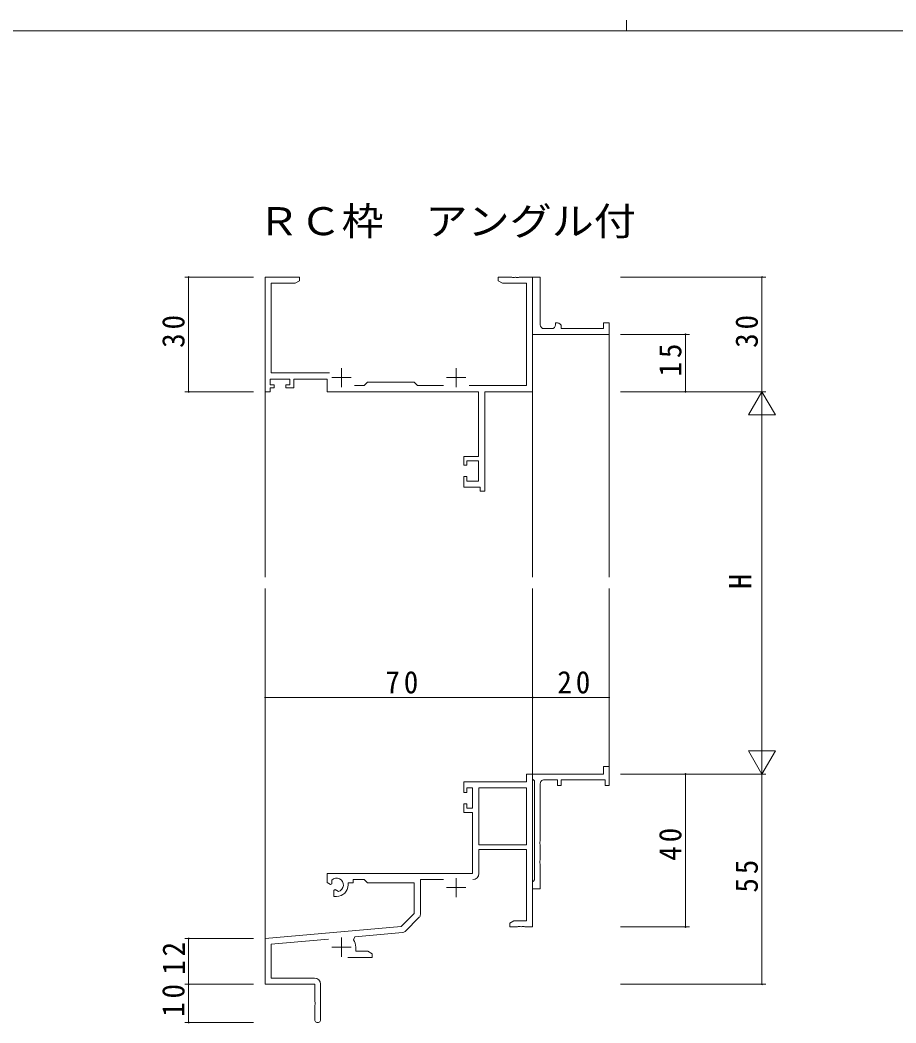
# Model space of a CAD drawing. Units: millimetres, scale not verified. Extents: x -594 to 199, y -420 to 144.
# Drawn here: x -364.8 to -135.7, y -118.1 to 144.2 of the extents above; entities that cross this region are included whole.
import ezdxf
from ezdxf.enums import TextEntityAlignment as Align

# ---------------------------------------------------------------- set-up
doc = ezdxf.new("R2010")
doc.units = ezdxf.units.MM
doc.header["$LTSCALE"] = 2
for name, color, linetype, lineweight in [('0-1_YKK_ZWAK', 7, 'Continuous', 9), ('0-3_YKK_11', 7, 'Continuous', 9), ('0-4_YKK_12', 2, 'Continuous', 9), ('0-7_YKK_D', 6, 'Continuous', 9)]:
    doc.layers.add(name, color=color, linetype=linetype, lineweight=lineweight)
doc.layers.add('0-2_USER1', color=7, linetype='Continuous')
doc.styles.add('ＭＳ ゴシック', font='')
doc.styles.get('ＭＳ ゴシック').set_extended_font_data('MS Gothic')

msp = doc.modelspace()

# ---------------------------------------------------------------- linework, layer by layer
at = {"layer": '0-1_YKK_ZWAK'}
for p, q in [((-206.186, 144.2), (-206.186, 141.4)), ((178.8, 141.4), (-591.2, 141.4))]:
    msp.add_line(p, q, dxfattribs=at)
at = {"layer": '0-3_YKK_11'}
for p, q in [((-300.715, 76.984), (-291.715, 76.984)), ((-300.715, 46.984), (-300.715, 76.984)), ((-291.715, 76.984), (-291.715, 75.984)), ((-239.715, 76.984), (-236.174, 76.984)), ((-239.715, 75.984), (-239.715, 76.984)), ((-236.174, 76.984), (-235.99, 76.864)), ((-235.99, 76.864), (-235.44, 76.864)), ((-235.44, 76.864), (-235.257, 76.984)), ((-235.257, 76.984), (-235.174, 76.984)), ((-235.174, 76.984), (-234.99, 76.864)), ((-234.99, 76.864), (-234.44, 76.864)), ((-234.44, 76.864), (-234.257, 76.984)), ((-234.257, 76.984), (-230.715, 76.984)), ((-230.715, 76.984), (-230.715, 46.984)), ((-230.715, 76.984), (-228.715, 76.984)), ((-230.715, 63.484), (-230.715, 76.984)), ((-228.715, 76.984), (-228.715, 64.484)), ((-299.085, 75.354), (-299.085, 51.914)), ((-292.807, 75.354), (-299.085, 75.354)), ((-291.715, 75.984), (-292.807, 75.354)), ((-238.624, 75.354), (-239.715, 75.984)), ((-232.345, 75.354), (-238.624, 75.354)), ((-232.345, 48.614), (-232.345, 75.354)), ((-230.715, 61.984), (-230.715, 63.484)), ((-227.715, 63.484), (-225.715, 63.484)), ((-224.715, 64.984), (-224.215, 64.984)), ((-224.715, 64.484), (-224.715, 64.984)), ((-223.215, 63.984), (-223.215, 63.484)), ((-223.215, 63.484), (-212.215, 63.484)), ((-212.215, 64.984), (-210.715, 64.984)), ((-212.215, 63.484), (-212.215, 64.984)), ((-210.715, 64.984), (-210.715, 61.984)), ((-210.715, 61.984), (-230.715, 61.984)), ((-280.715, 53.184), (-280.715, 48.184)), ((-250.715, 53.184), (-250.715, 48.184)), ((-299.415, 50.284), (-299.415, 48.784)), ((-294.215, 50.284), (-299.415, 50.284)), ((-299.085, 51.914), (-283.863, 51.914)), ((-294.215, 48.784), (-294.215, 50.284)), ((-293.215, 50.284), (-293.215, 47.984)), ((-284.515, 50.284), (-293.215, 50.284)), ((-284.515, 46.984), (-284.515, 50.284)), ((-283.215, 50.684), (-278.215, 50.684)), ((-253.215, 50.684), (-248.215, 50.684)), ((-299.415, 48.784), (-298.315, 48.784)), ((-299.415, 47.984), (-299.415, 46.984)), ((-298.315, 47.984), (-299.415, 47.984)), ((-298.315, 48.784), (-298.315, 47.984)), ((-295.315, 48.784), (-294.215, 48.784)), ((-295.315, 47.984), (-295.315, 48.784)), ((-293.215, 47.984), (-295.315, 47.984)), ((-277.365, 48.614), (-274.785, 48.614)), ((-274.785, 48.614), (-273.915, 49.484)), ((-273.915, 49.484), (-261.715, 49.484)), ((-261.715, 49.484), (-260.845, 48.614)), ((-260.845, 48.614), (-254.066, 48.614)), ((-247.365, 48.614), (-232.345, 48.614)), ((-299.415, 46.984), (-300.715, 46.984)), ((-244.845, 46.984), (-284.515, 46.984)), ((-244.845, 30.084), (-244.845, 46.984)), ((-243.215, 46.984), (-243.215, 20.984)), ((-230.715, 46.984), (-243.215, 46.984)), ((-248.715, 30.084), (-244.845, 30.084)), ((-248.715, 27.784), (-248.715, 30.084)), ((-247.915, 28.884), (-247.915, 27.784)), ((-244.845, 28.884), (-247.915, 28.884)), ((-244.845, 23.614), (-244.845, 28.884)), ((-247.915, 27.784), (-248.715, 27.784)), ((-248.715, 24.784), (-247.915, 24.784)), ((-248.715, 21.984), (-248.715, 24.784)), ((-247.915, 24.784), (-247.915, 23.614)), ((-247.915, 23.614), (-244.845, 23.614)), ((-244.415, 21.984), (-248.715, 21.984)), ((-244.415, 20.984), (-244.415, 21.984)), ((-243.215, 20.984), (-244.415, 20.984)), ((-212.215, -51.013), (-210.715, -51.013)), ((-212.215, -53.013), (-212.215, -51.013)), ((-210.715, -51.013), (-210.715, -56.013)), ((-248.715, -55.013), (-248.715, -57.813)), ((-232.345, -55.013), (-248.715, -55.013)), ((-232.345, -53.013), (-232.345, -55.013)), ((-230.715, -53.013), (-232.345, -53.013)), ((-230.715, -93.013), (-230.715, -53.013)), ((-230.715, -53.013), (-212.215, -53.013)), ((-230.715, -54.313), (-230.715, -53.013)), ((-230.515, -54.513), (-230.715, -54.313)), ((-230.215, -54.813), (-230.515, -54.513)), ((-230.215, -80.713), (-230.215, -54.813)), ((-224.215, -54.513), (-227.715, -54.513)), ((-224.215, -56.013), (-224.215, -54.513)), ((-223.215, -54.513), (-223.215, -56.013)), ((-211.715, -54.513), (-223.215, -54.513)), ((-211.715, -56.013), (-211.715, -54.513)), ((-247.915, -56.643), (-246.415, -56.643)), ((-247.915, -57.813), (-247.915, -56.643)), ((-246.415, -56.643), (-246.415, -61.913)), ((-244.785, -56.643), (-244.785, -71.513)), ((-232.345, -56.643), (-244.785, -56.643)), ((-244.785, -56.643), (-244.785, -71.513)), ((-232.345, -71.513), (-232.345, -56.643)), ((-228.715, -55.513), (-228.715, -70.554)), ((-223.215, -56.013), (-224.215, -56.013)), ((-210.715, -56.013), (-211.715, -56.013)), ((-248.715, -57.813), (-247.915, -57.813)), ((-248.715, -60.813), (-248.715, -63.113)), ((-247.915, -60.813), (-248.715, -60.813)), ((-247.915, -61.913), (-247.915, -60.813)), ((-246.415, -61.913), (-247.915, -61.913)), ((-248.715, -63.113), (-246.415, -63.113)), ((-246.415, -63.113), (-246.415, -79.013)), ((-228.715, -70.554), (-228.835, -70.738)), ((-228.835, -70.738), (-228.835, -71.288)), ((-244.785, -71.513), (-232.345, -71.513)), ((-244.785, -72.713), (-232.345, -72.713)), ((-244.785, -79.043), (-244.785, -72.713)), ((-232.345, -72.713), (-232.345, -91.383)), ((-228.835, -71.288), (-228.715, -71.471)), ((-228.715, -71.471), (-228.715, -75.554)), ((-228.715, -75.554), (-228.835, -75.738)), ((-228.835, -75.738), (-228.835, -76.288)), ((-228.835, -76.288), (-228.715, -76.471)), ((-228.715, -76.471), (-228.715, -83.013)), ((-284.515, -79.013), (-284.515, -81.378)), ((-246.415, -79.013), (-284.515, -79.013)), ((-283.242, -81.19), (-283.28, -80.732)), ((-283.265, -81.695), (-283.242, -81.19)), ((-277.715, -80.643), (-274.785, -80.643)), ((-277.715, -81.513), (-277.715, -80.643)), ((-274.785, -80.643), (-273.915, -81.513)), ((-260.085, -80.643), (-254.066, -80.643)), ((-260.085, -89.774), (-260.085, -80.643)), ((-250.715, -80.213), (-250.715, -85.213)), ((-230.715, -81.213), (-230.515, -81.013)), ((-230.715, -83.013), (-230.715, -81.213)), ((-230.515, -81.013), (-230.215, -80.713)), ((-284.515, -81.378), (-283.615, -81.897)), ((-283.615, -81.897), (-283.265, -81.695)), ((-282.365, -83.254), (-282.715, -83.456)), ((-282.715, -83.456), (-282.715, -85.013)), ((-281.917, -83.486), (-282.365, -83.254)), ((-281.538, -83.748), (-281.917, -83.486)), ((-279.015, -81.513), (-277.715, -81.513)), ((-279.015, -82.013), (-279.015, -81.513)), ((-273.915, -81.513), (-261.715, -81.513)), ((-261.715, -81.513), (-261.715, -89.513)), ((-253.215, -82.713), (-248.215, -82.713)), ((-228.715, -83.013), (-230.715, -83.013)), ((-282.715, -85.013), (-282.015, -85.013)), ((-261.715, -89.513), (-265.099, -92.897)), ((-264.109, -94.211), (-260.378, -90.481)), ((-235.624, -91.383), (-236.715, -92.013)), ((-232.345, -91.383), (-235.624, -91.383)), ((-265.099, -92.897), (-300.715, -96.013)), ((-236.715, -92.013), (-236.715, -93.013)), ((-236.715, -93.013), (-234.674, -93.013)), ((-234.674, -93.013), (-234.49, -92.893)), ((-234.49, -92.893), (-233.94, -92.893)), ((-233.94, -92.893), (-233.757, -93.013)), ((-233.757, -93.013), (-233.674, -93.013)), ((-233.674, -93.013), (-233.49, -92.893)), ((-233.49, -92.893), (-232.94, -92.893)), ((-232.94, -92.893), (-232.757, -93.013)), ((-232.757, -93.013), (-230.715, -93.013)), ((-300.715, -96.013), (-300.715, -108.013)), ((-299.085, -97.506), (-284.085, -96.194)), ((-280.715, -95.813), (-280.715, -100.813)), ((-277.576, -96.354), (-277.196, -95.591)), ((-277.196, -95.591), (-264.729, -94.5)), ((-299.085, -106.383), (-299.085, -97.506)), ((-283.215, -98.313), (-278.215, -98.313)), ((-277.015, -99.383), (-277.015, -98.313)), ((-273.807, -99.383), (-277.015, -99.383)), ((-272.715, -100.013), (-273.807, -99.383)), ((-279.065, -101.013), (-272.715, -101.013)), ((-272.715, -101.013), (-272.715, -100.013)), ((-287.815, -106.383), (-299.085, -106.383)), ((-300.715, -108.013), (-287.715, -108.013)), ((-287.715, -108.013), (-287.715, -112.554)), ((-286.215, -117.263), (-286.215, -107.983)), ((-287.715, -112.554), (-287.595, -112.738)), ((-287.595, -112.738), (-287.595, -113.288)), ((-287.595, -113.288), (-287.715, -113.471)), ((-287.715, -113.471), (-287.715, -117.263))]:
    msp.add_line(p, q, dxfattribs=at)
for centre, radius, start, end in [((-227.715, 64.484), 1, 180.00009, 270.00008), ((-225.715, 64.484), 1, 270.00009, 0.00008), ((-224.215, 63.984), 1, 0.00009, 90.00008), ((-227.715, -55.513), 1, 89.99997, 180.00002), ((-282.015, -82.013), 1.8, 285.36687, 134.63312), ((-246.385, -79.043), 1.6, 270, 359.99998), ((-282.015, -82.013), 3, 270, 359.99998), ((-261.085, -89.774), 1, 314.99998, 359.99998), ((-264.816, -93.504), 1, 274.99998, 315.00002), ((-280.715, -98.313), 3.7, 0, 31.9633), ((-287.815, -107.983), 1.6, 0, 89.99998), ((-286.965, -117.263), 0.75, 179.99998, 0)]:
    msp.add_arc(centre, radius, start, end, dxfattribs=at)
at = {"layer": '0-4_YKK_12'}
for p, q in [((-210.715, 62.284), (-210.715, -1.516)), ((-300.715, 48.24), (-300.715, -1.516)), ((-230.715, 46.984), (-230.715, -1.516)), ((-300.715, -96.584), (-300.715, -4.516)), ((-230.715, -53.017), (-230.715, -4.516)), ((-210.715, -53.017), (-210.715, -4.516))]:
    msp.add_line(p, q, dxfattribs=at)
at = {"layer": '0-7_YKK_D'}
for p, q in [((-303.715, 76.984), (-321.715, 76.984)), ((-320.715, 76.984), (-320.715, 46.984)), ((-207.715, 76.984), (-169.715, 76.984)), ((-170.715, 76.984), (-170.715, 46.984)), ((-207.715, 61.984), (-189.715, 61.984)), ((-190.715, 46.984), (-190.715, 61.984)), ((-303.715, 46.984), (-321.715, 46.984)), ((-207.715, 46.984), (-189.715, 46.984)), ((-207.715, 46.984), (-169.715, 46.984)), ((-207.715, 46.984), (-169.715, 46.984)), ((-170.715, 46.984), (-174.215, 40.922)), ((-170.715, 46.984), (-170.715, 34.86)), ((-170.715, 46.984), (-167.215, 40.922)), ((-174.215, 40.922), (-167.215, 40.922)), ((-170.715, 39.984), (-170.715, -46.017)), ((-300.715, -49.345), (-300.715, -32.013)), ((-300.715, -33.013), (-230.715, -33.013)), ((-230.715, -46.385), (-230.715, -32.013)), ((-230.715, -51.622), (-230.715, -32.013)), ((-230.715, -33.013), (-210.715, -33.013)), ((-210.715, -46.385), (-210.715, -32.013)), ((-170.715, -53.017), (-170.715, -40.893)), ((-167.215, -46.955), (-174.215, -46.955)), ((-170.715, -53.017), (-174.215, -46.955)), ((-170.715, -53.017), (-167.215, -46.955)), ((-207.715, -53.013), (-169.715, -53.013)), ((-207.715, -53.017), (-189.715, -53.017)), ((-207.715, -53.017), (-169.715, -53.017)), ((-190.715, -53.017), (-190.715, -93.013)), ((-170.715, -53.013), (-170.715, -108.013)), ((-207.715, -93.013), (-189.715, -93.013)), ((-303.715, -96.013), (-321.715, -96.013)), ((-320.715, -108.013), (-320.715, -96.013)), ((-303.715, -108.013), (-321.715, -108.013)), ((-303.715, -108.013), (-321.715, -108.013)), ((-320.715, -108.013), (-320.715, -118.013)), ((-207.715, -108.013), (-169.715, -108.013)), ((-303.715, -118.013), (-321.715, -118.013))]:
    msp.add_line(p, q, dxfattribs=at)
for centre, start, end in [((-320.715, 76.984), 90, 270), ((-320.715, 76.984), 270, 90), ((-170.715, 76.984), 90, 270), ((-170.715, 76.984), 270, 90), ((-190.715, 61.984), 90, 270), ((-190.715, 61.984), 270, 90), ((-320.715, 46.984), 90, 270), ((-320.715, 46.984), 270, 90), ((-190.715, 46.984), 90, 270), ((-190.715, 46.984), 270, 90), ((-300.715, -33.013), 0, 180), ((-300.715, -33.013), 180, 0), ((-230.715, -33.013), 0, 180), ((-230.715, -33.013), 0, 180), ((-230.715, -33.013), 180, 0), ((-230.715, -33.013), 180, 0), ((-210.715, -33.013), 0, 180), ((-210.715, -33.013), 180, 0), ((-190.715, -53.017), 90, 270), ((-190.715, -53.017), 270, 90), ((-190.715, -93.013), 90, 270), ((-190.715, -93.013), 270, 90), ((-320.715, -96.013), 90, 270), ((-320.715, -96.013), 270, 90), ((-320.715, -108.013), 90, 270), ((-320.715, -108.013), 90, 270), ((-320.715, -108.013), 270, 90), ((-320.715, -108.013), 270, 90), ((-170.715, -108.013), 90, 270), ((-170.715, -108.013), 270, 90), ((-320.715, -118.013), 90, 270), ((-320.715, -118.013), 270, 90)]:
    msp.add_arc(centre, 0.106, start, end, dxfattribs=at)

# ---------------------------------------------------------------- texts
at = {"layer": '0-2_USER1', "color": 3, "style": 'ＭＳ ゴシック', "width": 1.1}
msp.add_text('ＲＣ枠  アングル付', height=7.331, dxfattribs=at).set_placement((-302.691, 85.726), align=Align.BOTTOM_LEFT)
at = {"layer": '0-7_YKK_D', "color": 7, "style": 'ＭＳ ゴシック'}
msp.add_text('H', height=5.865, rotation=90, dxfattribs=at).set_placement((-171.715, -4.616), align=Align.BOTTOM_LEFT)
at = {"layer": '0-7_YKK_D', "color": 7, "char_height": 5.865, "attachment_point": 7, "rotation": 90, "style": 'ＭＳ ゴシック'}
for s, insert in [('\\T1.27;\\W0.95;30', (-321.715, 58.464)), ('\\T1.27;\\W0.95;30', (-171.715, 58.464)), ('\\T1.27;\\W0.95;15', (-191.715, 50.964)), ('\\T1.27;\\W0.95;40', (-191.715, -75.685)), ('\\T1.27;\\W0.95;55', (-171.715, -84.033)), ('\\T1.27;\\W0.95;12', (-321.715, -105.533)), ('\\T1.27;\\W0.95;10', (-321.715, -116.533))]:
    msp.add_mtext(s, dxfattribs=dict(at, insert=insert))
at = {"layer": '0-7_YKK_D', "color": 7, "char_height": 5.865, "attachment_point": 7, "style": 'ＭＳ ゴシック'}
for s, insert in [('\\T1.27;\\W0.95;70', (-269.235, -32.013)), ('\\T1.27;\\W0.95;20', (-224.235, -32.013))]:
    msp.add_mtext(s, dxfattribs=dict(at, insert=insert))

doc.saveas('drawing.dxf')
